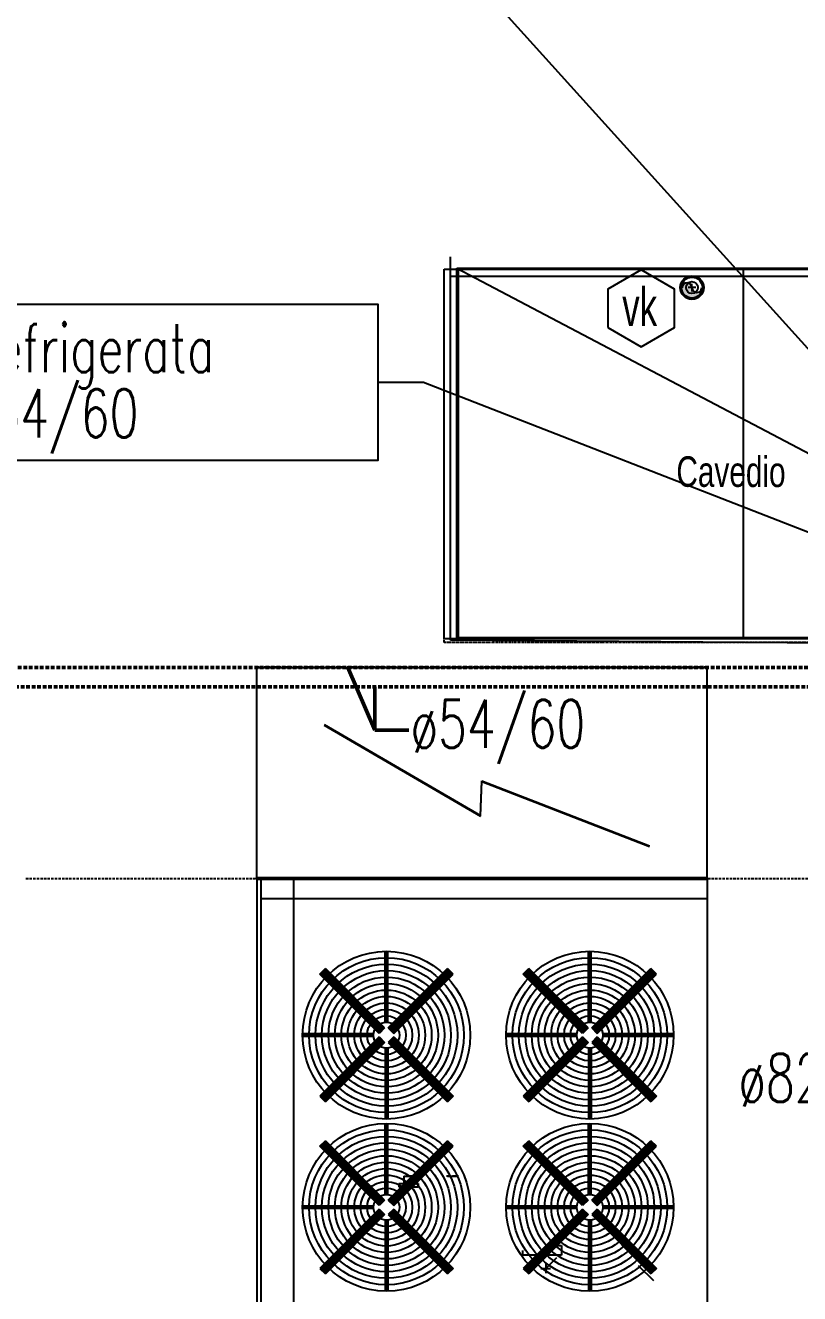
# Model space of a CAD drawing. Header units: millimetres. Extents: x -3782782348 to 131293, y -36553 to 57271.
# Drawn here: x 91100 to 91502, y -18562 to -17903 of the extents above; entities that cross this region are included whole.
import ezdxf

# ---------------------------------------------------------------- set-up
doc = ezdxf.new("R2010")
doc.units = ezdxf.units.MM
doc.header["$LTSCALE"] = 0.01
for name, pattern in [('CONTINUA', [0]), ('HIDDEN', [0.375, 0.25, -0.125]), ('TRATTEGGIATA', [19.05, 12.7, -6.35]), ('TRATTEGGIATA2', [0.375, 0.25, -0.125])]:
    doc.linetypes.add(name, pattern=pattern)
for name, color, linetype in [('ESTRAZ', 2, 'Continuous'), ('MAX CANALI', 254, 'CONTINUA'), ('MAX MACCHINARIO', 252, 'Continuous'), ('PIANTA PIANO QUARTO$0$X_Esterno', 8, 'Continuous'), ('X_cavedi', 1, 'Continuous'), ('X_FOROMETRIA SCARICO NUMERAZIONE', 6, 'Continuous'), ('X_MURI', 8, 'Continuous'), ('X_TESTI', 253, 'Continuous')]:
    doc.layers.add(name, color=color, linetype=linetype)
doc.layers.add('PIANTA PIANO QUARTO$0$MAX MACCHINARIO', color=8, linetype='Continuous', transparency=0.6)
doc.layers.add('tubi_uta', color=253, linetype='Continuous', lineweight=50)
doc.styles.add('Max 50', font='arial.ttf', dxfattribs={"width": 0.65, "height": 0.125})
doc.styles.add('QUOTE', font='simplex.shx', dxfattribs={"width": 0.7})
doc.styles.add('ROMANS', font='romans')

# ---------------------------------------------------------------- blocks, each defined once
blk = doc.blocks.new('colonna')
at = {"ltscale": 20}
h = blk.add_hatch(color=256, dxfattribs=at)
h.paths.add_polyline_path([(793.7017, -32.3658, -1), (793.5795, -32.3671, -1)])
h.paths.add_polyline_path([(793.5863, -32.367, 1), (793.6949, -32.3659, 1)], flags=16)
blk.add_hatch(color=256).paths.add_polyline_path([(793.6915, -32.3659, -1), (793.5897, -32.3669, -1), (793.6406, -32.3664, 1)])
at = {"color": 2}
for p, q in [((793.661, -32.3662), (793.6202, -32.3666)), ((793.6408, -32.3868), (793.6404, -32.346))]:
    blk.add_line(p, q, dxfattribs=at)
at = {"color": 7}
for radius in [0.0611, 0.0543]:
    blk.add_circle((793.6406, -32.3664), radius, dxfattribs=at)
at = {"color": 2}
for centre, start, end in [((793.6151, -32.3667), 0.59194, 180.59194), ((793.6661, -32.3662), 180.59194, 0.59194)]:
    blk.add_arc(centre, 0.0255, start, end, dxfattribs=at)

msp = doc.modelspace()

# ---------------------------------------------------------------- linework, layer by layer
at = {"color": 1}
for p, q in [((91269.39, -17808.81, 0), (91628.56, -18206.3, 0)), ((91282.81, -18088.42, 0), (91306.55, -18088.42, 0)), ((91306.55, -18088.42, 0), (91602.16, -18203.42))]:
    msp.add_line(p, q, dxfattribs=at)
at = {"color": 7, "linetype": 'TRATTEGGIATA2', "ltscale": 500}
for p, q in [((91219.88, -18346.17, 0), (91219.88, -18236.16, 0)), ((91219.88, -18236.16, 0), (91453.88, -18236.16, 0)), ((91453.88, -18346.16, 0), (91453.88, -18236.16, 0)), ((91099.88, -18346.16, 0), (91219.91, -18346.15, 0)), ((91394.38, -18346.16, 0), (91573.89, -18346.16, 0))]:
    msp.add_line(p, q, dxfattribs=at)
at = {"color": 7, "ltscale": 10}
for p, q in [((91254.9, -18266.08), (91336.06, -18313.42)), ((91336.06, -18313.42), (91336.81, -18295.39)), ((91336.81, -18295.39), (91423.99, -18329.21))]:
    msp.add_line(p, q, dxfattribs=at)
at = {"color": 7}
for p, q in [((91453.9, -18345.74, 0), (91219.9, -18345.74, 0)), ((91238.91, -18346.15, 0), (91238.88, -18951.73, 0)), ((91219.91, -18346.15, 0), (91219.88, -18951.74, 0)), ((91219.91, -18346.15, 0), (91453.91, -18346.16, 0)), ((91222.03, -18951.74, 0), (91222.06, -18346.15, 0)), ((91453.91, -18346.16, 0), (91453.88, -18951.74, 0))]:
    msp.add_line(p, q, dxfattribs=at)
at = {"color": 253}
for p, q in [((91286.57, -18420.81, 0), (91286.57, -18383.95, 0)), ((91287.24, -18420.81, 0), (91287.24, -18383.95, 0)), ((91287.91, -18420.81, 0), (91287.91, -18383.95, 0)), ((91392.28, -18420.81, 0), (91392.28, -18383.95, 0)), ((91392.95, -18420.81, 0), (91392.95, -18383.95, 0)), ((91393.62, -18420.81, 0), (91393.62, -18383.95, 0)), ((91252.64, -18395.76, 0), (91255.49, -18392.92, 0)), ((91283.45, -18426.56, 0), (91252.64, -18395.76, 0)), ((91283.92, -18426.09, 0), (91253.12, -18395.29, 0)), ((91284.39, -18425.61, 0), (91253.59, -18394.81, 0)), ((91284.87, -18425.14, 0), (91254.06, -18394.34, 0)), ((91285.34, -18424.67, 0), (91254.54, -18393.86, 0)), ((91285.82, -18424.19, 0), (91255.01, -18393.39, 0)), ((91286.29, -18423.72, 0), (91255.49, -18392.92, 0)), ((91288.19, -18423.72, 0), (91318.99, -18392.91, 0)), ((91288.66, -18424.19, 0), (91319.46, -18393.39, 0)), ((91289.13, -18424.67, 0), (91319.93, -18393.86, 0)), ((91289.61, -18425.14, 0), (91320.41, -18394.33, 0)), ((91290.08, -18425.61, 0), (91320.88, -18394.81, 0)), ((91290.56, -18426.09, 0), (91321.36, -18395.28, 0)), ((91291.03, -18426.56, 0), (91321.83, -18395.76, 0)), ((91321.83, -18395.76, 0), (91318.99, -18392.91, 0)), ((91358.35, -18395.76, 0), (91361.2, -18392.92, 0)), ((91389.16, -18426.56, 0), (91358.35, -18395.76, 0)), ((91389.63, -18426.09, 0), (91358.83, -18395.29, 0)), ((91390.11, -18425.61, 0), (91359.3, -18394.81, 0)), ((91390.58, -18425.14, 0), (91359.77, -18394.34, 0)), ((91391.05, -18424.67, 0), (91360.25, -18393.86, 0)), ((91391.53, -18424.19, 0), (91360.72, -18393.39, 0)), ((91392, -18423.72, 0), (91361.2, -18392.92, 0)), ((91393.9, -18423.72, 0), (91424.7, -18392.91, 0)), ((91394.37, -18424.19, 0), (91425.17, -18393.39, 0)), ((91394.84, -18424.67, 0), (91425.65, -18393.86, 0)), ((91395.32, -18425.14, 0), (91426.12, -18394.33, 0)), ((91395.79, -18425.61, 0), (91426.59, -18394.81, 0)), ((91396.27, -18426.09, 0), (91427.07, -18395.28, 0)), ((91396.74, -18426.56, 0), (91427.54, -18395.76, 0)), ((91427.54, -18395.76, 0), (91424.7, -18392.91, 0)), ((91286.29, -18423.72, 0), (91283.45, -18426.56, 0)), ((91288.19, -18423.72, 0), (91291.03, -18426.56, 0)), ((91392, -18423.72, 0), (91389.16, -18426.56, 0)), ((91393.9, -18423.72, 0), (91396.74, -18426.56, 0)), ((91280.54, -18426.84, 0), (91243.68, -18426.84, 0)), ((91280.54, -18427.51, 0), (91243.68, -18427.51, 0)), ((91280.54, -18428.18, 0), (91243.68, -18428.18, 0)), ((91283.45, -18428.46, 0), (91252.65, -18459.26, 0)), ((91283.92, -18428.93, 0), (91253.12, -18459.74, 0)), ((91284.39, -18429.4, 0), (91253.59, -18460.21, 0)), ((91284.87, -18429.88, 0), (91254.07, -18460.68, 0)), ((91285.34, -18430.35, 0), (91254.54, -18461.16, 0)), ((91285.82, -18430.83, 0), (91255.01, -18461.63, 0)), ((91286.29, -18431.3, 0), (91255.49, -18462.1, 0)), ((91283.45, -18428.46, 0), (91286.29, -18431.3, 0)), ((91291.03, -18428.46, 0), (91288.19, -18431.3, 0)), ((91288.19, -18431.3, 0), (91318.99, -18462.1, 0)), ((91288.66, -18430.83, 0), (91319.46, -18461.63, 0)), ((91289.13, -18430.35, 0), (91319.94, -18461.15, 0)), ((91289.61, -18429.88, 0), (91320.41, -18460.68, 0)), ((91290.08, -18429.4, 0), (91320.89, -18460.21, 0)), ((91290.56, -18428.93, 0), (91321.36, -18459.73, 0)), ((91291.03, -18428.46, 0), (91321.83, -18459.26, 0)), ((91386.25, -18426.84, 0), (91349.39, -18426.84, 0)), ((91386.25, -18427.51, 0), (91349.39, -18427.51, 0)), ((91386.25, -18428.18, 0), (91349.39, -18428.18, 0)), ((91389.16, -18428.46, 0), (91358.36, -18459.26, 0)), ((91389.63, -18428.93, 0), (91358.83, -18459.74, 0)), ((91390.11, -18429.4, 0), (91359.3, -18460.21, 0)), ((91390.58, -18429.88, 0), (91359.78, -18460.68, 0)), ((91391.05, -18430.35, 0), (91360.25, -18461.16, 0)), ((91391.53, -18430.83, 0), (91360.73, -18461.63, 0)), ((91392, -18431.3, 0), (91361.2, -18462.1, 0)), ((91389.16, -18428.46, 0), (91392, -18431.3, 0)), ((91396.74, -18428.46, 0), (91393.9, -18431.3, 0)), ((91393.9, -18431.3, 0), (91424.7, -18462.1, 0)), ((91394.37, -18430.83, 0), (91425.18, -18461.63, 0)), ((91394.84, -18430.35, 0), (91425.65, -18461.15, 0)), ((91395.32, -18429.88, 0), (91426.12, -18460.68, 0)), ((91395.79, -18429.4, 0), (91426.6, -18460.21, 0)), ((91396.27, -18428.93, 0), (91427.07, -18459.73, 0)), ((91396.74, -18428.46, 0), (91427.55, -18459.26, 0)), ((91436.51, -18426.84, 0), (91399.65, -18426.84, 0)), ((91436.51, -18427.51, 0), (91399.65, -18427.51, 0)), ((91436.51, -18428.18, 0), (91399.65, -18428.18, 0)), ((91286.57, -18434.21, 0), (91286.57, -18471.07, 0)), ((91287.24, -18434.21, 0), (91287.24, -18471.07, 0)), ((91287.91, -18434.21, 0), (91287.91, -18471.07, 0)), ((91392.28, -18434.21, 0), (91392.28, -18471.07, 0)), ((91392.95, -18434.21, 0), (91392.95, -18471.07, 0)), ((91393.62, -18434.21, 0), (91393.62, -18471.07, 0)), ((91252.65, -18459.26, 0), (91255.49, -18462.1, 0)), ((91321.83, -18459.26, 0), (91318.99, -18462.1, 0)), ((91358.36, -18459.26, 0), (91361.2, -18462.1, 0)), ((91427.55, -18459.26, 0), (91424.7, -18462.1, 0)), ((91286.57, -18510.23, 0), (91286.57, -18473.37, 0)), ((91287.24, -18510.23, 0), (91287.24, -18473.37, 0)), ((91287.91, -18510.23, 0), (91287.91, -18473.37, 0)), ((91392.28, -18510.23, 0), (91392.28, -18473.37, 0)), ((91392.95, -18510.23, 0), (91392.95, -18473.37, 0)), ((91393.62, -18510.23, 0), (91393.62, -18473.37, 0)), ((91252.64, -18485.18, 0), (91255.49, -18482.34, 0)), ((91284.39, -18515.03, 0), (91253.59, -18484.23, 0)), ((91284.87, -18514.56, 0), (91254.06, -18483.76, 0)), ((91285.34, -18514.09, 0), (91254.54, -18483.28, 0)), ((91285.82, -18513.61, 0), (91255.01, -18482.81, 0)), ((91286.29, -18513.14, 0), (91255.49, -18482.34, 0)), ((91288.19, -18513.14, 0), (91318.99, -18482.33, 0)), ((91288.66, -18513.61, 0), (91319.46, -18482.81, 0)), ((91289.13, -18514.09, 0), (91319.93, -18483.28, 0)), ((91289.61, -18514.56, 0), (91320.41, -18483.75, 0)), ((91290.08, -18515.03, 0), (91320.88, -18484.23, 0)), ((91321.83, -18485.18, 0), (91318.99, -18482.33, 0)), ((91358.35, -18485.18, 0), (91361.2, -18482.34, 0)), ((91390.11, -18515.03, 0), (91359.3, -18484.23, 0)), ((91390.58, -18514.56, 0), (91359.77, -18483.76, 0)), ((91391.05, -18514.09, 0), (91360.25, -18483.28, 0)), ((91391.53, -18513.61, 0), (91360.72, -18482.81, 0)), ((91392, -18513.14, 0), (91361.2, -18482.34, 0)), ((91393.9, -18513.14, 0), (91424.7, -18482.33, 0)), ((91394.37, -18513.61, 0), (91425.17, -18482.81, 0)), ((91394.84, -18514.09, 0), (91425.65, -18483.28, 0)), ((91395.32, -18514.56, 0), (91426.12, -18483.75, 0)), ((91395.79, -18515.03, 0), (91426.59, -18484.23, 0)), ((91427.54, -18485.18, 0), (91424.7, -18482.33, 0)), ((91283.45, -18515.98, 0), (91252.64, -18485.18, 0)), ((91283.92, -18515.51, 0), (91253.12, -18484.71, 0)), ((91290.56, -18515.51, 0), (91321.36, -18484.7, 0)), ((91291.03, -18515.98, 0), (91321.83, -18485.18, 0)), ((91389.16, -18515.98, 0), (91358.35, -18485.18, 0)), ((91389.63, -18515.51, 0), (91358.83, -18484.71, 0)), ((91396.27, -18515.51, 0), (91427.07, -18484.7, 0)), ((91396.74, -18515.98, 0), (91427.54, -18485.18, 0)), ((91280.54, -18516.26, 0), (91243.68, -18516.26, 0)), ((91280.54, -18516.93, 0), (91243.68, -18516.93, 0)), ((91286.29, -18513.14, 0), (91283.45, -18515.98, 0)), ((91288.19, -18513.14, 0), (91291.03, -18515.98, 0)), ((91386.25, -18516.26, 0), (91349.39, -18516.26, 0)), ((91386.25, -18516.93, 0), (91349.39, -18516.93, 0)), ((91392, -18513.14, 0), (91389.16, -18515.98, 0)), ((91393.9, -18513.14, 0), (91396.74, -18515.98, 0)), ((91436.51, -18516.26, 0), (91399.65, -18516.26, 0)), ((91436.51, -18516.93, 0), (91399.65, -18516.93, 0)), ((91280.54, -18517.6, 0), (91243.68, -18517.6, 0)), ((91283.45, -18517.88, 0), (91252.65, -18548.68, 0)), ((91283.92, -18518.35, 0), (91253.12, -18549.16, 0)), ((91284.39, -18518.82, 0), (91253.59, -18549.63, 0)), ((91284.87, -18519.3, 0), (91254.07, -18550.1, 0)), ((91285.34, -18519.77, 0), (91254.54, -18550.58, 0)), ((91285.82, -18520.25, 0), (91255.01, -18551.05, 0)), ((91286.29, -18520.72, 0), (91255.49, -18551.52, 0)), ((91283.45, -18517.88, 0), (91286.29, -18520.72, 0)), ((91286.57, -18523.63, 0), (91286.57, -18560.49, 0)), ((91287.24, -18523.63, 0), (91287.24, -18560.49, 0)), ((91287.91, -18523.63, 0), (91287.91, -18560.49, 0)), ((91291.03, -18517.88, 0), (91288.19, -18520.72, 0)), ((91288.19, -18520.72, 0), (91318.99, -18551.52, 0)), ((91288.66, -18520.25, 0), (91319.46, -18551.05, 0)), ((91289.13, -18519.77, 0), (91319.94, -18550.57, 0)), ((91289.61, -18519.3, 0), (91320.41, -18550.1, 0)), ((91290.08, -18518.82, 0), (91320.89, -18549.63, 0)), ((91290.56, -18518.35, 0), (91321.36, -18549.15, 0)), ((91291.03, -18517.88, 0), (91321.83, -18548.68, 0)), ((91386.25, -18517.6, 0), (91349.39, -18517.6, 0)), ((91389.16, -18517.88, 0), (91358.36, -18548.68, 0)), ((91389.63, -18518.35, 0), (91358.83, -18549.16, 0)), ((91390.11, -18518.82, 0), (91359.3, -18549.63, 0)), ((91390.58, -18519.3, 0), (91359.78, -18550.1, 0)), ((91391.05, -18519.77, 0), (91360.25, -18550.58, 0)), ((91391.53, -18520.25, 0), (91360.73, -18551.05, 0)), ((91392, -18520.72, 0), (91361.2, -18551.52, 0)), ((91389.16, -18517.88, 0), (91392, -18520.72, 0)), ((91392.28, -18523.63, 0), (91392.28, -18560.49, 0)), ((91392.95, -18523.63, 0), (91392.95, -18560.49, 0)), ((91393.62, -18523.63, 0), (91393.62, -18560.49, 0)), ((91396.74, -18517.88, 0), (91393.9, -18520.72, 0)), ((91393.9, -18520.72, 0), (91424.7, -18551.52, 0)), ((91394.37, -18520.25, 0), (91425.18, -18551.05, 0)), ((91394.84, -18519.77, 0), (91425.65, -18550.57, 0)), ((91395.32, -18519.3, 0), (91426.12, -18550.1, 0)), ((91395.79, -18518.82, 0), (91426.6, -18549.63, 0)), ((91396.27, -18518.35, 0), (91427.07, -18549.15, 0)), ((91396.74, -18517.88, 0), (91427.55, -18548.68, 0)), ((91436.51, -18517.6, 0), (91399.65, -18517.6, 0)), ((91252.65, -18548.68, 0), (91255.49, -18551.52, 0)), ((91321.83, -18548.68, 0), (91318.99, -18551.52, 0)), ((91358.36, -18548.68, 0), (91361.2, -18551.52, 0)), ((91427.55, -18548.68, 0), (91424.7, -18551.52, 0))]:
    msp.add_line(p, q, dxfattribs=at)
at = {"color": 1, "elevation": 0}
msp.add_lwpolyline([(90671.39, -18047.77), (91282.81, -18047.77), (91282.81, -18129.06), (90671.39, -18129.06)], close=True, dxfattribs=at)
at = {"color": 1}
for centre, radius in [((91287.24, -18427.51, 0), 43.56), ((91392.95, -18427.51, 0), 43.56), ((91287.24, -18427.51, 0), 40.21), ((91287.24, -18427.51, 0), 36.86), ((91392.95, -18427.51, 0), 40.21), ((91392.95, -18427.51, 0), 36.86), ((91287.24, -18427.51, 0), 33.51), ((91287.24, -18427.51, 0), 30.16), ((91392.95, -18427.51, 0), 33.51), ((91392.95, -18427.51, 0), 30.16), ((91287.24, -18427.51, 0), 26.81), ((91287.24, -18427.51, 0), 23.46), ((91392.95, -18427.51, 0), 26.81), ((91392.95, -18427.51, 0), 23.46), ((91287.24, -18427.51, 0), 20.11), ((91287.24, -18427.51, 0), 16.75), ((91392.95, -18427.51, 0), 20.11), ((91392.95, -18427.51, 0), 16.75), ((91287.24, -18427.51, 0), 13.4), ((91287.24, -18427.51, 0), 10.05), ((91392.95, -18427.51, 0), 13.4), ((91392.95, -18427.51, 0), 10.05), ((91287.24, -18516.93, 0), 43.56), ((91287.24, -18516.93, 0), 40.21), ((91392.95, -18516.93, 0), 43.56), ((91392.95, -18516.93, 0), 40.21), ((91287.24, -18516.93, 0), 36.86), ((91287.24, -18516.93, 0), 33.51), ((91392.95, -18516.93, 0), 36.86), ((91392.95, -18516.93, 0), 33.51), ((91287.24, -18516.93, 0), 30.16), ((91287.24, -18516.93, 0), 26.81), ((91392.95, -18516.93, 0), 30.16), ((91392.95, -18516.93, 0), 26.81), ((91287.24, -18516.93, 0), 23.46), ((91287.24, -18516.93, 0), 20.11), ((91392.95, -18516.93, 0), 23.46), ((91392.95, -18516.93, 0), 20.11), ((91287.24, -18516.93, 0), 16.75), ((91287.24, -18516.93, 0), 13.4), ((91392.95, -18516.93, 0), 16.75), ((91392.95, -18516.93, 0), 13.4), ((91287.24, -18516.93, 0), 10.05), ((91392.95, -18516.93, 0), 10.05)]:
    msp.add_circle(centre, radius, dxfattribs=at)
at = {"color": 253}
for centre in [(91287.24, -18427.51, 0), (91287.24, -18427.51, 0), (91392.95, -18427.51, 0), (91392.95, -18427.51, 0), (91287.24, -18516.93, 0), (91287.24, -18516.93, 0), (91392.95, -18516.93, 0), (91392.95, -18516.93, 0)]:
    msp.add_circle(centre, 6.7, dxfattribs=at)
at = {"layer": 'MAX CANALI', "color": 7}
msp.add_line((91453.89, -18356.68, 0), (91222.04, -18356.67, 0), dxfattribs=at)
at = {"layer": 'MAX MACCHINARIO'}
for p, q in [((91320.52, -18222.41, 0), (91320.52, -18023.31, 0)), ((91320.52, -18033.31, 0), (91684.98, -18033.31, 0)), ((91685.03, -18225.33, 0), (91320.52, -18222.41, 0))]:
    msp.add_line(p, q, dxfattribs=at)
at = {"layer": 'MAX MACCHINARIO', "linetype": 'HIDDEN', "ltscale": 200}
for p, q in [((91317.24, -18223.57, 0), (91317.24, -18029.57, 0)), ((91317.24, -18029.57, 0), (91680.75, -18029.57, 0)), ((91680.75, -18223.57, 0), (91317.24, -18223.57, 0))]:
    msp.add_line(p, q, dxfattribs=at)
at = {"layer": 'MAX MACCHINARIO', "elevation": 0}
msp.add_lwpolyline([(91317.24, -18029.57), (91681.75, -18029.57), (91681.75, -18221.59), (91317.24, -18221.59)], close=True, dxfattribs=at)
at = {"layer": 'PIANTA PIANO QUARTO$0$MAX MACCHINARIO', "linetype": 'Continuous'}
for p, q in [((91296.26, -18500.74, 0), (91296.26, -18504.49, 0)), ((91296.26, -18500.74, 0), (91296.79, -18500.74, 0)), ((91296.79, -18500.74, 0), (91298.75, -18500.74, 0)), ((91296.79, -18500.74, 0), (91298.2, -18500.74, 0)), ((91298.75, -18500.74, 0), (91298.2, -18500.74, 0)), ((91300.18, -18500.74, 0), (91298.75, -18500.74, 0)), ((91298.75, -18500.74, 0), (91300.18, -18500.74, 0)), ((91300.18, -18500.74, 0), (91300.42, -18500.74, 0)), ((91300.42, -18500.74, 0), (91300.46, -18500.74, 0)), ((91301.25, -18500.74, 0), (91300.46, -18500.74, 0)), ((91301.25, -18500.74, 0), (91301.25, -18504.49, 0)), ((91319.2, -18500.74, 0), (91318.49, -18500.74, 0)), ((91319, -18500.74, 0), (91319.59, -18500.74, 0)), ((91319.59, -18500.74, 0), (91319.05, -18500.74, 0)), ((91319.2, -18500.74, 0), (91319.15, -18500.74, 0)), ((91319.2, -18500.74, 0), (91319.22, -18500.74, 0)), ((91319.22, -18500.74, 0), (91319.63, -18500.74, 0)), ((91319.23, -18500.74, 0), (91319.22, -18500.74, 0)), ((91319.63, -18500.74, 0), (91319.23, -18500.74, 0)), ((91319.43, -18500.74, 0), (91319.59, -18500.74, 0)), ((91319.63, -18500.74, 0), (91320.17, -18500.74, 0)), ((91320.17, -18500.74, 0), (91322.13, -18500.74, 0)), ((91320.17, -18500.74, 0), (91321.58, -18500.74, 0)), ((91322.13, -18500.74, 0), (91321.58, -18500.74, 0)), ((91324.63, -18500.74, 0), (91322.13, -18500.74, 0)), ((91322.13, -18500.74, 0), (91324.63, -18500.74, 0)), ((91293.76, -18504.49, 0), (91296.26, -18504.49, 0)), ((91293.76, -18504.49, 0), (91293.76, -18506.36, 0)), ((91293.76, -18506.36, 0), (91294.11, -18506.36, 0)), ((91294.11, -18506.36, 0), (91297.82, -18506.36, 0)), ((91301.25, -18504.49, 0), (91296.26, -18504.49, 0)), ((91297.82, -18506.36, 0), (91299.69, -18506.36, 0)), ((91299.69, -18506.36, 0), (91303.75, -18506.36, 0)), ((91303.75, -18504.49, 0), (91301.25, -18504.49, 0)), ((91303.75, -18504.49, 0), (91303.75, -18506.36, 0)), ((91375.65, -18536.8, 0), (91378.15, -18536.8, 0)), ((91378.15, -18536.8, 0), (91378.15, -18541.79, 0)), ((91358.17, -18541.79, 0), (91358.17, -18539.3, 0)), ((91358.17, -18541.79, 0), (91358.17, -18539.45, 0)), ((91361.92, -18541.79, 0), (91358.17, -18541.79, 0)), ((91378.15, -18541.79, 0), (91361.92, -18541.79, 0)), ((91370.03, -18548.66, 0), (91375.78, -18542.92, 0)), ((91367.54, -18548.66, 0), (91370.03, -18548.66, 0)), ((91370.03, -18546.16, 0), (91370.03, -18548.66, 0)), ((91370.03, -18548.66, 0), (91370.03, -18551.16, 0)), ((91370.03, -18548.66, 0), (91372.53, -18548.66, 0))]:
    msp.add_line(p, q, dxfattribs=at)
at = {"layer": 'PIANTA PIANO QUARTO$0$MAX MACCHINARIO'}
msp.add_line((91418.12, -18547.07, 0), (91425.95, -18554.9, 0), dxfattribs=at)
at = {"layer": 'PIANTA PIANO QUARTO$0$X_Esterno'}
for p, q in [((91219.88, -18346.53), (91219.88, -18236.52)), ((91219.88, -18236.52), (91453.88, -18236.52)), ((91453.88, -18346.52), (91453.88, -18236.52)), ((91254.9, -18266.44, 0), (91336.06, -18313.78, 0)), ((91336.06, -18313.78, 0), (91336.81, -18295.75, 0)), ((91336.81, -18295.75, 0), (91423.99, -18329.57, 0)), ((91453.9, -18346.1), (91219.9, -18346.1)), ((91219.91, -18346.51), (91453.91, -18346.52))]:
    msp.add_line(p, q, dxfattribs=at)
at = {"layer": 'tubi_uta', "color": 6, "linetype": 'TRATTEGGIATA', "ltscale": 15}
for p, q in [((91603.42, -18236.52), (91034.31, -18236.52)), ((91613.42, -18246.52), (91044.31, -18246.52))]:
    msp.add_line(p, q, dxfattribs=at)
at = {"layer": 'tubi_uta', "color": 1}
for p, q in [((91281.16, -18269.17, 0), (91267.22, -18236.52, 0)), ((91281.16, -18269.17), (91281.16, -18246.52)), ((91281.16, -18269.17, 0), (91298.96, -18269.17, 0))]:
    msp.add_line(p, q, dxfattribs=at)
at = {"layer": 'X_cavedi', "elevation": 0}
msp.add_lwpolyline([(91323.75, -18029.06), (91688.26, -18029.06), (91688.26, -18221.08), (91323.75, -18221.08)], close=True, dxfattribs=at)
at = {"layer": 'X_cavedi', "color": 1, "elevation": 0}
msp.add_lwpolyline([(91324.74, -18029.06), (91472.64, -18029.06), (91472.64, -18221.08), (91324.74, -18221.08)], close=True, dxfattribs=at)
at = {"layer": 'X_FOROMETRIA SCARICO NUMERAZIONE', "elevation": 0, "flags": 128}
msp.add_lwpolyline([(91402.35, -18059.98), (91419.63, -18069.96), (91436.9, -18059.98), (91436.9, -18040.04), (91419.63, -18030.07), (91402.35, -18040.04)], close=True, dxfattribs=at)
at = {"layer": 'X_FOROMETRIA SCARICO NUMERAZIONE'}
for radius in [6.11, 3.11]:
    msp.add_circle((91446.04, -18039.22, 0), radius, dxfattribs=at)
at = {"layer": 'X_MURI', "color": 1}
msp.add_line((91323.75, -18029.06, 0), (91688.31, -18221.07), dxfattribs=at)

# ---------------------------------------------------------------- block references
at = {"layer": 'X_FOROMETRIA SCARICO NUMERAZIONE', "xscale": 100, "yscale": 100, "zscale": 100}
msp.add_blockref('colonna', (12081.98, -14802.58, 0), dxfattribs=at)

# ---------------------------------------------------------------- texts
at = {"layer": 'ESTRAZ', "color": 3, "style": 'ROMANS', "width": 0.7}
for s, p in [('Colonna montante acqua calda/refrigerata ', (90685.59, -18083.21, 0)), ('alimentazione batteria UTA06 - ø54/60', (90677.63, -18117.01, 0)), ('ø54/60', (91299.8, -18278.3, 0)), ('ø82/89', (91470.17, -18462.19, 0))]:
    msp.add_text(s, height=25, dxfattribs=at).set_placement(p)
at = {"layer": 'X_FOROMETRIA SCARICO NUMERAZIONE', "insert": (91409.78, -18039.2, 0), "char_height": 20, "width": 96.6229, "attachment_point": 1, "style": 'Max 50'}
msp.add_mtext('{vk}', dxfattribs=at)
at = {"layer": 'X_TESTI', "insert": (91494.67, -18143.03), "char_height": 1.4515, "width": 214.705, "attachment_point": 9, "rotation": 359.85091, "style": 'QUOTE'}
msp.add_mtext('{\\fArial|b0|i0|c0|p34;\\H10.9x;Cavedio}', dxfattribs=at)

doc.saveas('drawing.dxf')
